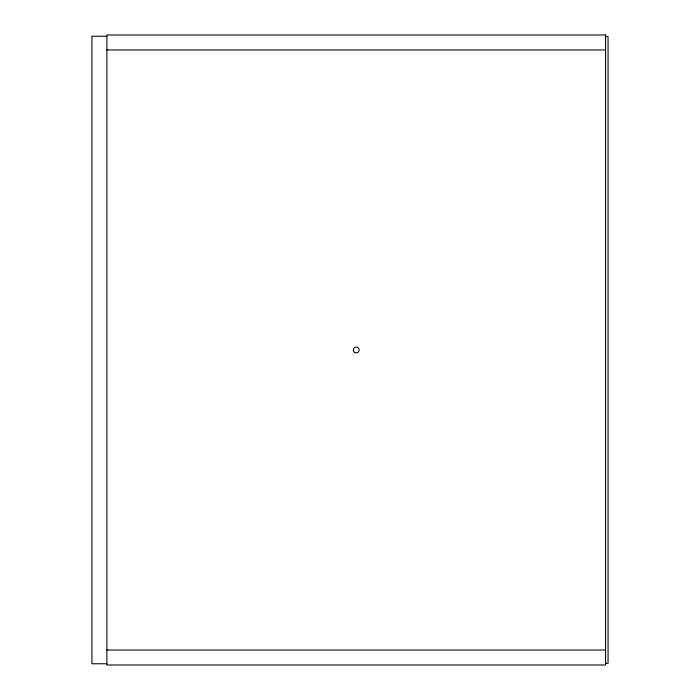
<?xml version="1.0" encoding="UTF-8"?>
<svg xmlns="http://www.w3.org/2000/svg" width="700" height="700" viewBox="0 0 700 700"><rect width="100%" height="100%" fill="white"/><g stroke="black" fill="none" stroke-linecap="round" stroke-linejoin="round"><path stroke-width="1.05" d="M106.89 36.242L91.936 36.242L91.936 663.758L106.89 663.758M605.57 36.663L608.064 36.663L608.064 663.337L605.57 663.337M106.89 49.962L605.57 49.962M106.89 650.038L605.57 650.038M605.57 35L106.89 35L106.89 665L605.57 665L605.57 35M354.777 352.52A2.905 2.905 0 0 0 359.144 350A2.905 2.905 0 0 0 354.777 347.48A2.905 2.905 0 0 0 354.777 352.52"/></g></svg>
